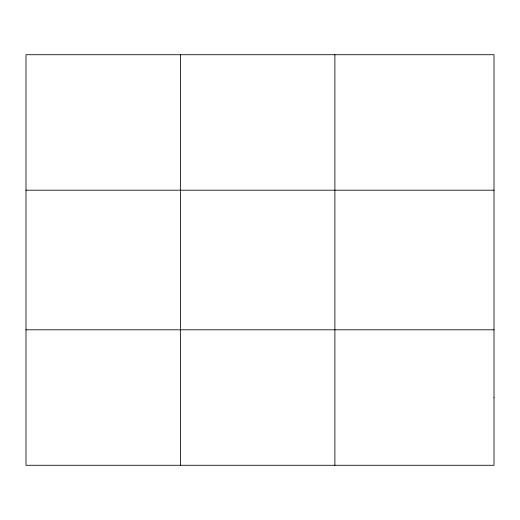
<?xml version="1.0" encoding="UTF-8"?>
<svg xmlns="http://www.w3.org/2000/svg" width="520" height="520" viewBox="0 0 520 520"><rect width="100%" height="100%" fill="white"/><g stroke="black" fill="none" stroke-linecap="round" stroke-linejoin="round"><path stroke-width="0.78" d="M180.44 54.724L180.44 465.276M334.88 54.724L334.88 465.276M26 190.203L494 190.203M26 329.797L494 329.797M494 397.534L494 465.276L26 465.276L26 54.724L494 54.724L494 397.534"/></g></svg>
